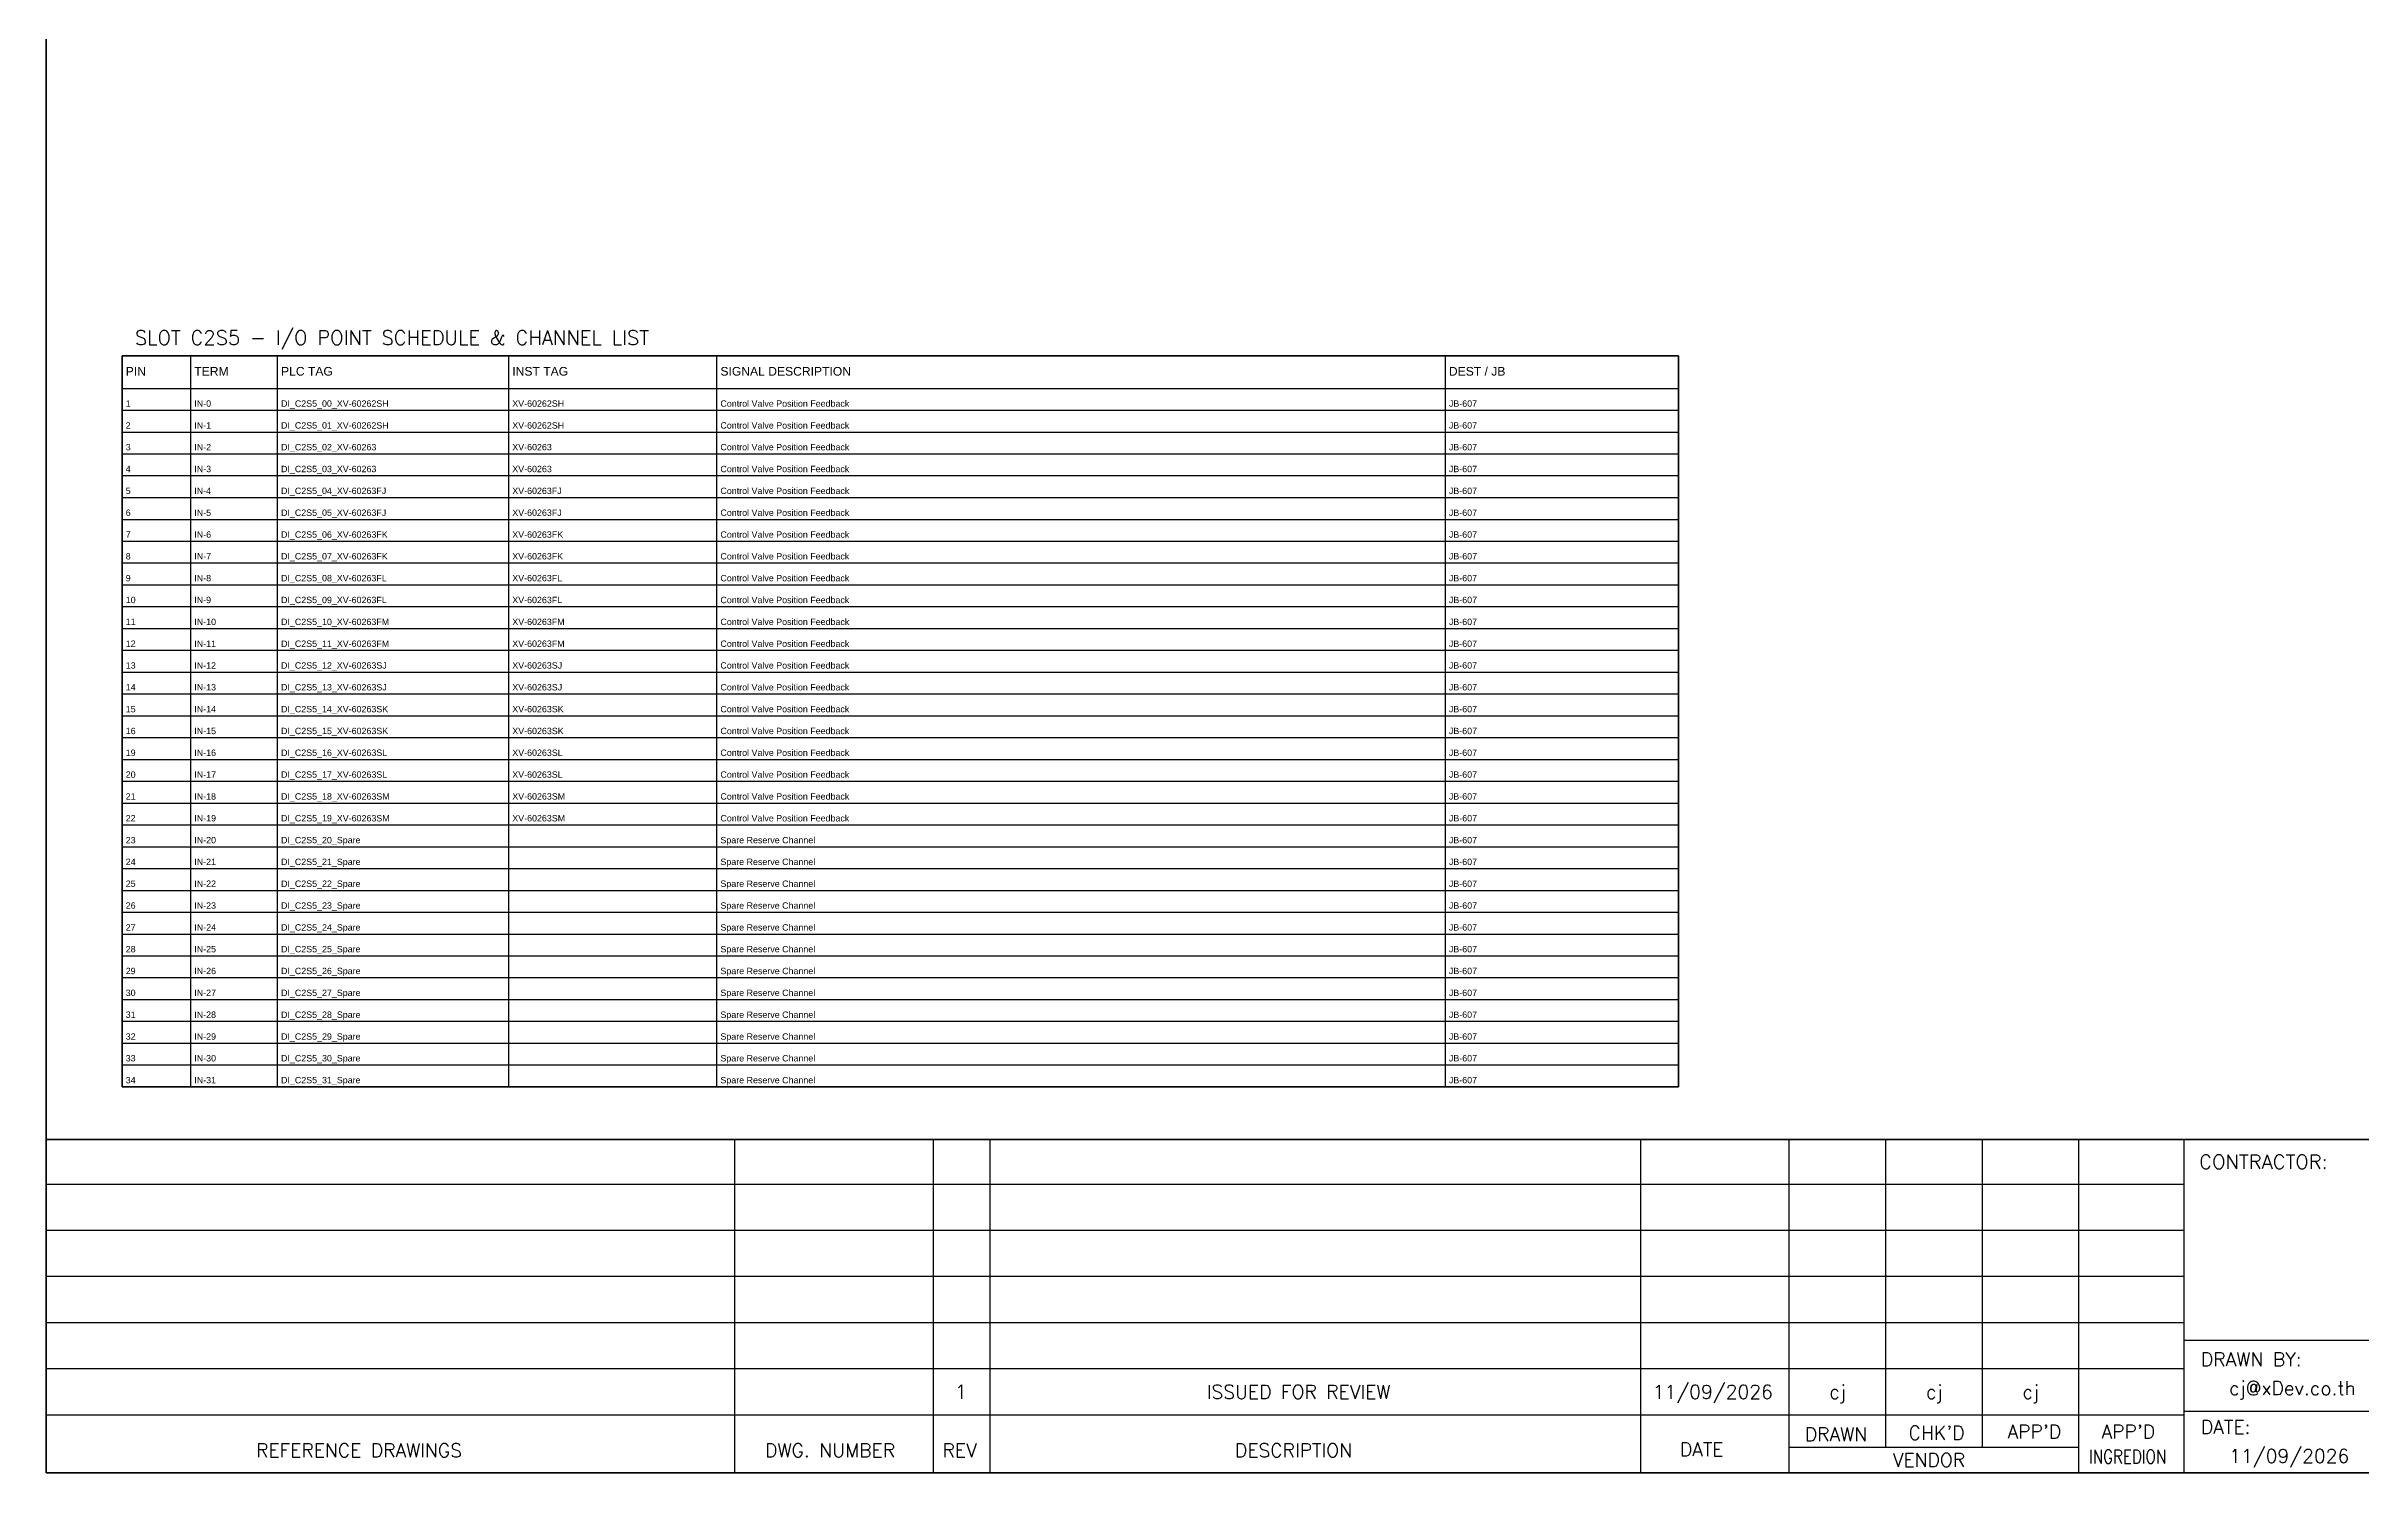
# Model space of a CAD drawing. Header units: millimetres. Extents: x 0 to 54213, y -3004 to 2820.
# Drawn here: x 20967 to 22969, y -3004 to -1770 of the extents above; entities that cross this region are included whole.
import ezdxf
from ezdxf.enums import TextEntityAlignment as Align

# ---------------------------------------------------------------- set-up
doc = ezdxf.new("R2010")
doc.units = ezdxf.units.MM
for name, color, linetype in [('GT_1', 9, 'Continuous'), ('HELPPOINT', 7, 'Continuous'), ('MEMBER', 7, 'Continuous')]:
    doc.layers.add(name, color=color, linetype=linetype)
doc.styles.add('ROMANS', font='romans.shx', dxfattribs={"width": 0.85, "height": 25})
doc.styles.get("Standard").update_dxf_attribs({"font": 'arial.ttf'})

msp = doc.modelspace()

# ---------------------------------------------------------------- linework, layer by layer
at = {"color": 7}
for p, q in [((21091.5, -2670.4), (21091.5, -2038.3)), ((21166.5, -2670.4), (21166.5, -2038.3)), ((21366.5, -2670.4), (21366.5, -2038.3)), ((21546.5, -2670.4), (21546.5, -2038.3)), ((22176.5, -2670.4), (22176.5, -2038.3)), ((21032.2, -2066.3), (22378, -2066.3))]:
    msp.add_line(p, q, dxfattribs=at)
at = {"color": 8}
for p, q in [((21032.2, -2085.2), (22378, -2085.2)), ((21032.2, -2104.1), (22378, -2104.1)), ((21032.2, -2122.9), (22378, -2122.9)), ((21032.2, -2141.8), (22378, -2141.8)), ((21032.2, -2160.7), (22378, -2160.7)), ((21032.2, -2179.6), (22378, -2179.6)), ((21032.2, -2198.5), (22378, -2198.5)), ((21032.2, -2217.3), (22378, -2217.3)), ((21032.2, -2236.2), (22378, -2236.2)), ((21032.2, -2255.1), (22378, -2255.1)), ((21032.2, -2274), (22378, -2274)), ((21032.2, -2292.9), (22378, -2292.9)), ((21032.2, -2311.7), (22378, -2311.7)), ((21032.2, -2330.6), (22378, -2330.6)), ((21032.2, -2349.5), (22378, -2349.5)), ((21032.2, -2368.4), (22378, -2368.4)), ((21032.2, -2387.2), (22378, -2387.2)), ((21032.2, -2406.1), (22378, -2406.1)), ((21032.2, -2425), (22378, -2425)), ((21032.2, -2443.9), (22378, -2443.9)), ((21032.2, -2462.8), (22378, -2462.8)), ((21032.2, -2481.6), (22378, -2481.6)), ((21032.2, -2500.5), (22378, -2500.5)), ((21032.2, -2519.4), (22378, -2519.4)), ((21032.2, -2538.3), (22378, -2538.3)), ((21032.2, -2557.1), (22378, -2557.1)), ((21032.2, -2576), (22378, -2576)), ((21032.2, -2594.9), (22378, -2594.9)), ((21032.2, -2613.8), (22378, -2613.8)), ((21032.2, -2632.7), (22378, -2632.7)), ((21032.2, -2651.5), (22378, -2651.5))]:
    msp.add_line(p, q, dxfattribs=at)
msp.add_lwpolyline([(21032.2, -2038.3), (22378, -2038.3), (22378, -2670.4), (21032.2, -2670.4)], close=True)
at = {"color": 7}
msp.add_lwpolyline([(21032.2, -2670.4), (22378, -2670.4), (22378, -2038.3), (21032.2, -2038.3), (21032.2, -2670.4)], dxfattribs=at)
at = {"layer": 'GT_1', "color": 4}
for p, q in [((21561.9, -3004.2), (21561.9, -2716.1)), ((21733.8, -3004.2), (21733.8, -2716.1)), ((21782.9, -3004.2), (21782.9, -2716.1)), ((22345.6, -3004.2), (22345.6, -2716.1)), ((22473.9, -3004.2), (22473.9, -2716.1)), ((22557.5, -2982.4), (22557.5, -2716.1)), ((22641, -2982.4), (22641, -2716)), ((22724.3, -3004.2), (22724.3, -2716.1)), ((22815.3, -3004.2), (22815.3, -2716.1)), ((22815.3, -2754.9), (20966.5, -2754.9)), ((22815.3, -2794.7), (20966.5, -2794.7)), ((22815.3, -2834.6), (20966.5, -2834.6)), ((22815.3, -2874.6), (20966.5, -2874.6)), ((23602.3, -2889.9), (22815.3, -2889.9)), ((22815.3, -2914.5), (20966.5, -2914.5)), ((22815.2, -2954.4), (20966.5, -2954.4)), ((23602.3, -2951.3), (22815.3, -2951.3)), ((22724.3, -2982.4), (22473.9, -2982.4))]:
    msp.add_line(p, q, dxfattribs=at)
at = {"layer": 'HELPPOINT', "color": 4, "lineweight": 35}
for p, q in [((20966.5, -3004.2), (20966.5, -300)), ((20966.5, -3004.2), (20966.5, -300)), ((24859.8, -3004.2), (20966.5, -3004.2)), ((24859.8, -3004.2), (20966.5, -3004.2))]:
    msp.add_line(p, q, dxfattribs=at)
at = {"layer": 'MEMBER', "color": 4, "lineweight": 35}
msp.add_line((20966.5, -2716.1), (24859.8, -2716.1), dxfattribs=at)
msp.add_line((20966.5, -2716.1), (24859.8, -2716.1), dxfattribs=at)

# ---------------------------------------------------------------- texts
at = {"color": 3}
for s, p in [('PIN', (21035.2, -2055.3)), ('TERM', (21094.5, -2055.3)), ('PLC TAG', (21169.5, -2055.3)), ('INST TAG', (21369.5, -2055.3)), ('SIGNAL DESCRIPTION', (21549.5, -2055.3)), ('DEST / JB', (22179.5, -2055.3))]:
    msp.add_text(s, height=7.5, dxfattribs=at).set_placement(p)
at = {"color": 7}
for s, p in [('1', (21035.2, -2082.2)), ('IN-0', (21094.5, -2082.2)), ('DI_C2S5_00_XV-60262SH', (21169.5, -2082.2)), ('XV-60262SH', (21369.5, -2082.2)), ('Control Valve Position Feedback', (21549.5, -2082.2)), ('JB-607', (22179.5, -2082.2)), ('2', (21035.2, -2101.1)), ('IN-1', (21094.5, -2101.1)), ('DI_C2S5_01_XV-60262SH', (21169.5, -2101.1)), ('XV-60262SH', (21369.5, -2101.1)), ('Control Valve Position Feedback', (21549.5, -2101.1)), ('JB-607', (22179.5, -2101.1)), ('3', (21035.2, -2119.9)), ('IN-2', (21094.5, -2119.9)), ('DI_C2S5_02_XV-60263', (21169.5, -2119.9)), ('XV-60263', (21369.5, -2119.9)), ('Control Valve Position Feedback', (21549.5, -2119.9)), ('JB-607', (22179.5, -2119.9)), ('4', (21035.2, -2138.8)), ('IN-3', (21094.5, -2138.8)), ('DI_C2S5_03_XV-60263', (21169.5, -2138.8)), ('XV-60263', (21369.5, -2138.8)), ('Control Valve Position Feedback', (21549.5, -2138.8)), ('JB-607', (22179.5, -2138.8)), ('5', (21035.2, -2157.7)), ('IN-4', (21094.5, -2157.7)), ('DI_C2S5_04_XV-60263FJ', (21169.5, -2157.7)), ('XV-60263FJ', (21369.5, -2157.7)), ('Control Valve Position Feedback', (21549.5, -2157.7)), ('JB-607', (22179.5, -2157.7)), ('6', (21035.2, -2176.6)), ('IN-5', (21094.5, -2176.6)), ('DI_C2S5_05_XV-60263FJ', (21169.5, -2176.6)), ('XV-60263FJ', (21369.5, -2176.6)), ('Control Valve Position Feedback', (21549.5, -2176.6)), ('JB-607', (22179.5, -2176.6)), ('7', (21035.2, -2195.5)), ('IN-6', (21094.5, -2195.5)), ('DI_C2S5_06_XV-60263FK', (21169.5, -2195.5)), ('XV-60263FK', (21369.5, -2195.5)), ('Control Valve Position Feedback', (21549.5, -2195.5)), ('JB-607', (22179.5, -2195.5)), ('8', (21035.2, -2214.3)), ('IN-7', (21094.5, -2214.3)), ('DI_C2S5_07_XV-60263FK', (21169.5, -2214.3)), ('XV-60263FK', (21369.5, -2214.3)), ('Control Valve Position Feedback', (21549.5, -2214.3)), ('JB-607', (22179.5, -2214.3)), ('9', (21035.2, -2233.2)), ('IN-8', (21094.5, -2233.2)), ('DI_C2S5_08_XV-60263FL', (21169.5, -2233.2)), ('XV-60263FL', (21369.5, -2233.2)), ('Control Valve Position Feedback', (21549.5, -2233.2)), ('JB-607', (22179.5, -2233.2)), ('10', (21035.2, -2252.1)), ('IN-9', (21094.5, -2252.1)), ('DI_C2S5_09_XV-60263FL', (21169.5, -2252.1)), ('XV-60263FL', (21369.5, -2252.1)), ('Control Valve Position Feedback', (21549.5, -2252.1)), ('JB-607', (22179.5, -2252.1)), ('11', (21035.2, -2271)), ('IN-10', (21094.5, -2271)), ('DI_C2S5_10_XV-60263FM', (21169.5, -2271)), ('XV-60263FM', (21369.5, -2271)), ('Control Valve Position Feedback', (21549.5, -2271)), ('JB-607', (22179.5, -2271)), ('12', (21035.2, -2289.9)), ('IN-11', (21094.5, -2289.9)), ('DI_C2S5_11_XV-60263FM', (21169.5, -2289.9)), ('XV-60263FM', (21369.5, -2289.9)), ('Control Valve Position Feedback', (21549.5, -2289.9)), ('JB-607', (22179.5, -2289.9)), ('13', (21035.2, -2308.7)), ('14', (21035.2, -2327.6)), ('IN-12', (21094.5, -2308.7)), ('IN-13', (21094.5, -2327.6)), ('DI_C2S5_12_XV-60263SJ', (21169.5, -2308.7)), ('DI_C2S5_13_XV-60263SJ', (21169.5, -2327.6)), ('XV-60263SJ', (21369.5, -2308.7)), ('XV-60263SJ', (21369.5, -2327.6)), ('Control Valve Position Feedback', (21549.5, -2308.7)), ('Control Valve Position Feedback', (21549.5, -2327.6)), ('JB-607', (22179.5, -2308.7)), ('JB-607', (22179.5, -2327.6)), ('15', (21035.2, -2346.5)), ('IN-14', (21094.5, -2346.5)), ('DI_C2S5_14_XV-60263SK', (21169.5, -2346.5)), ('XV-60263SK', (21369.5, -2346.5)), ('Control Valve Position Feedback', (21549.5, -2346.5)), ('JB-607', (22179.5, -2346.5)), ('16', (21035.2, -2365.4)), ('IN-15', (21094.5, -2365.4)), ('DI_C2S5_15_XV-60263SK', (21169.5, -2365.4)), ('XV-60263SK', (21369.5, -2365.4)), ('Control Valve Position Feedback', (21549.5, -2365.4)), ('JB-607', (22179.5, -2365.4)), ('19', (21035.2, -2384.2)), ('IN-16', (21094.5, -2384.2)), ('DI_C2S5_16_XV-60263SL', (21169.5, -2384.2)), ('XV-60263SL', (21369.5, -2384.2)), ('Control Valve Position Feedback', (21549.5, -2384.2)), ('JB-607', (22179.5, -2384.2)), ('20', (21035.2, -2403.1)), ('IN-17', (21094.5, -2403.1)), ('DI_C2S5_17_XV-60263SL', (21169.5, -2403.1)), ('XV-60263SL', (21369.5, -2403.1)), ('Control Valve Position Feedback', (21549.5, -2403.1)), ('JB-607', (22179.5, -2403.1)), ('21', (21035.2, -2422)), ('IN-18', (21094.5, -2422)), ('DI_C2S5_18_XV-60263SM', (21169.5, -2422)), ('XV-60263SM', (21369.5, -2422)), ('Control Valve Position Feedback', (21549.5, -2422)), ('JB-607', (22179.5, -2422)), ('22', (21035.2, -2440.9)), ('IN-19', (21094.5, -2440.9)), ('DI_C2S5_19_XV-60263SM', (21169.5, -2440.9)), ('XV-60263SM', (21369.5, -2440.9)), ('Control Valve Position Feedback', (21549.5, -2440.9)), ('JB-607', (22179.5, -2440.9)), ('23', (21035.2, -2459.8)), ('IN-20', (21094.5, -2459.8)), ('DI_C2S5_20_Spare', (21169.5, -2459.8)), ('Spare Reserve Channel', (21549.5, -2459.8)), ('JB-607', (22179.5, -2459.8)), ('24', (21035.2, -2478.6)), ('IN-21', (21094.5, -2478.6)), ('DI_C2S5_21_Spare', (21169.5, -2478.6)), ('Spare Reserve Channel', (21549.5, -2478.6)), ('JB-607', (22179.5, -2478.6)), ('25', (21035.2, -2497.5)), ('IN-22', (21094.5, -2497.5)), ('DI_C2S5_22_Spare', (21169.5, -2497.5)), ('Spare Reserve Channel', (21549.5, -2497.5)), ('JB-607', (22179.5, -2497.5)), ('26', (21035.2, -2516.4)), ('IN-23', (21094.5, -2516.4)), ('DI_C2S5_23_Spare', (21169.5, -2516.4)), ('Spare Reserve Channel', (21549.5, -2516.4)), ('JB-607', (22179.5, -2516.4)), ('27', (21035.2, -2535.3)), ('IN-24', (21094.5, -2535.3)), ('DI_C2S5_24_Spare', (21169.5, -2535.3)), ('Spare Reserve Channel', (21549.5, -2535.3)), ('JB-607', (22179.5, -2535.3)), ('28', (21035.2, -2554.1)), ('IN-25', (21094.5, -2554.1)), ('DI_C2S5_25_Spare', (21169.5, -2554.1)), ('Spare Reserve Channel', (21549.5, -2554.1)), ('JB-607', (22179.5, -2554.1)), ('29', (21035.2, -2573)), ('IN-26', (21094.5, -2573)), ('DI_C2S5_26_Spare', (21169.5, -2573)), ('Spare Reserve Channel', (21549.5, -2573)), ('JB-607', (22179.5, -2573)), ('30', (21035.2, -2591.9)), ('IN-27', (21094.5, -2591.9)), ('DI_C2S5_27_Spare', (21169.5, -2591.9)), ('Spare Reserve Channel', (21549.5, -2591.9)), ('JB-607', (22179.5, -2591.9)), ('31', (21035.2, -2610.8)), ('IN-28', (21094.5, -2610.8)), ('DI_C2S5_28_Spare', (21169.5, -2610.8)), ('Spare Reserve Channel', (21549.5, -2610.8)), ('JB-607', (22179.5, -2610.8)), ('32', (21035.2, -2629.7)), ('33', (21035.2, -2648.5)), ('IN-29', (21094.5, -2629.7)), ('IN-30', (21094.5, -2648.5)), ('DI_C2S5_29_Spare', (21169.5, -2629.7)), ('DI_C2S5_30_Spare', (21169.5, -2648.5)), ('Spare Reserve Channel', (21549.5, -2629.7)), ('Spare Reserve Channel', (21549.5, -2648.5)), ('JB-607', (22179.5, -2629.7)), ('JB-607', (22179.5, -2648.5)), ('34', (21035.2, -2667.4)), ('IN-31', (21094.5, -2667.4)), ('DI_C2S5_31_Spare', (21169.5, -2667.4)), ('Spare Reserve Channel', (21549.5, -2667.4)), ('JB-607', (22179.5, -2667.4))]:
    msp.add_text(s, height=5.5, dxfattribs=at).set_placement(p)
at = {"layer": 'MEMBER', "color": 4, "ltscale": 0.8, "style": 'ROMANS'}
for s, height, p in [('SLOT C2S5 - I/O POINT SCHEDULE & CHANNEL LIST', 12.35, (21043.1, -2028.6)), ('CONTRACTOR:', 12.35, (22828.4, -2741.5)), ('DRAWN BY:', 11.88, (22829.9, -2912.1)), ('cj@xDev.co.th', 11.875, (22854.3, -2937)), ("APP'D", 11.88, (22662.7, -2974.6)), ("APP'D", 11.88, (22743.9, -2974.6)), ('DATE:', 11.88, (22829.9, -2970.6)), ('REFERENCE DRAWINGS', 11.875, (21147.9, -2990.8)), ('DWG. NUMBER', 11.875, (21588.1, -2990.8)), ('REV', 11.88, (21741.6, -2990.8)), ('DESCRIPTION', 11.875, (21994.5, -2990.8)), ('DATE', 11.88, (22379.3, -2990)), ('DRAWN', 11.88, (22487.3, -2976.9)), ("CHK'D", 11.88, (22577.1, -2975.7)), ('11/09/2026', 11.88, (22854.3, -2995.7)), ('VENDOR', 11.88, (22563.4, -2999.1))]:
    msp.add_text(s, height=height, dxfattribs=at).set_placement(p)
for s, height, p in [('1', 11.9, (21757.4, -2934.3)), ('ISSUED FOR REVIEW', 11.875, (22049.5, -2934.3)), ('11/09/2026', 11.88, (22407.7, -2934.3)), ('cj', 11.88, (22515.6, -2934.3)), ('cj', 11.88, (22599.2, -2934.3)), ('cj', 11.88, (22682.7, -2934.3))]:
    msp.add_text(s, height=height, dxfattribs=at).set_placement(p, align=Align.MIDDLE_CENTER)
at = {"layer": 'MEMBER', "color": 4, "ltscale": 0.8, "style": 'ROMANS', "width": 0.8}
msp.add_text('INGREDION', height=11.88, dxfattribs=at).set_placement((22733.1, -2996.2))

doc.saveas('drawing.dxf')
